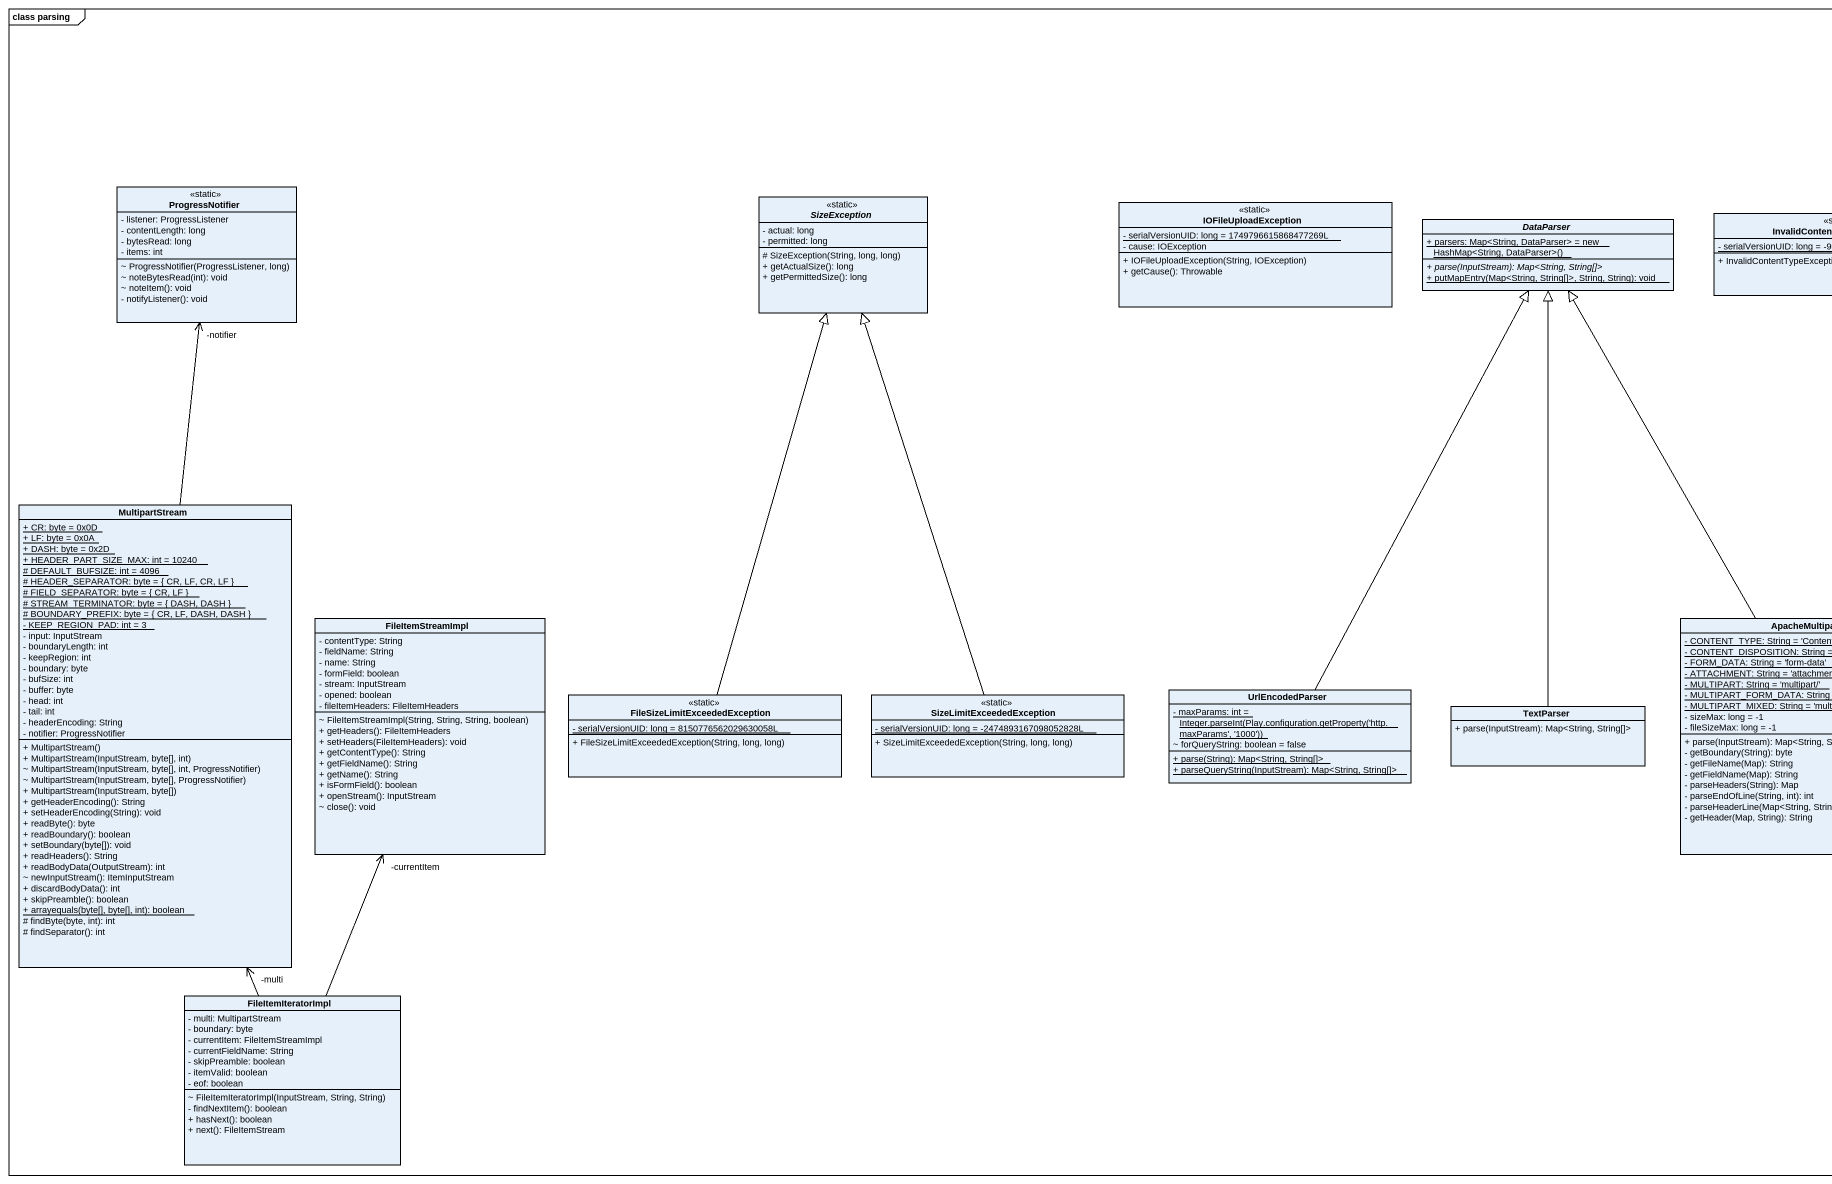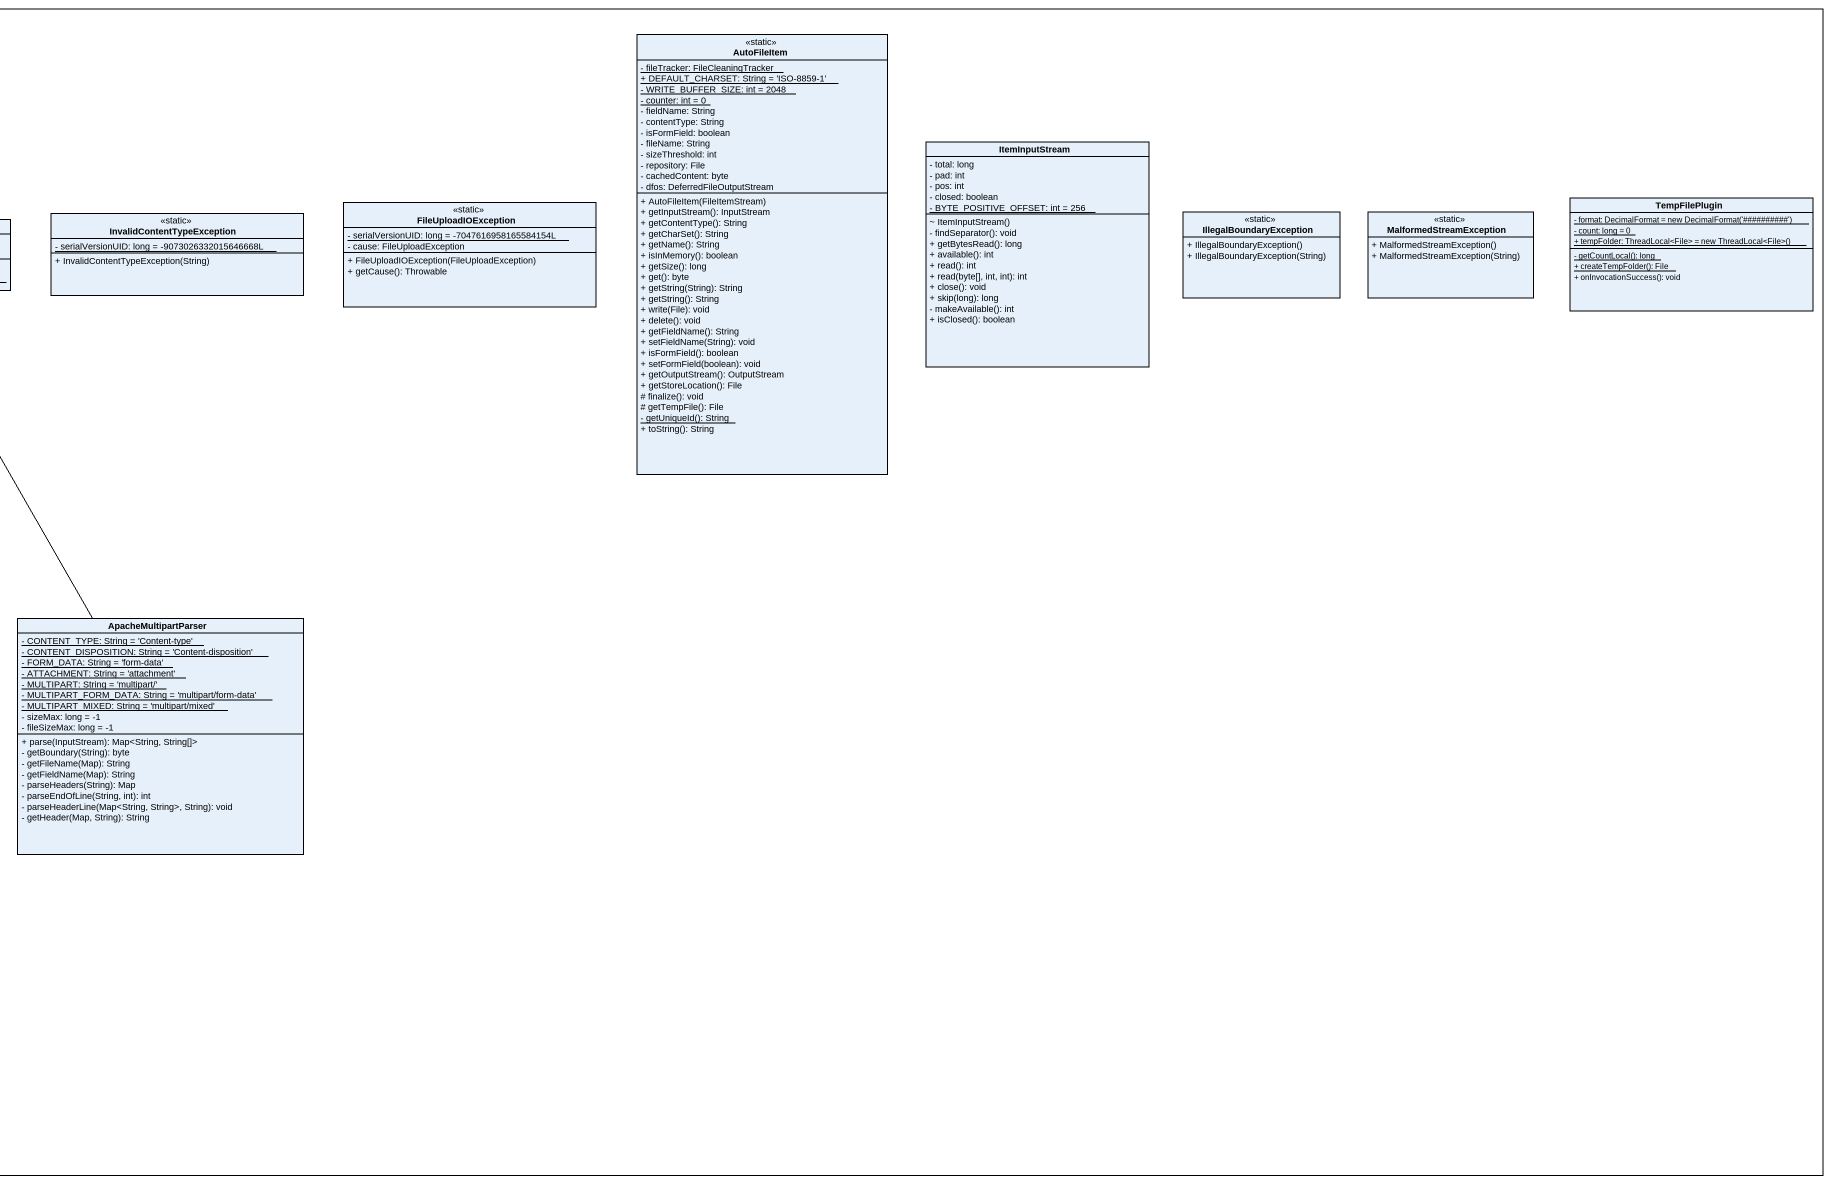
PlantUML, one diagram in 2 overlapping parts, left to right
@startuml
mainframe class parsing
hide circle
hide empty members
skinparam classAttributeIconSize 0
class AutoFileItem <<static>> {
  {static} - fileTracker: FileCleaningTracker
  {static} + DEFAULT_CHARSET: String = 'ISO-8859-1'
  {static} - WRITE_BUFFER_SIZE: int = 2048
  {static} - counter: int = 0
  - fieldName: String
  - contentType: String
  - isFormField: boolean
  - fileName: String
  - sizeThreshold: int
  - repository: File
  - cachedContent: byte
  - dfos: DeferredFileOutputStream
  + AutoFileItem(FileItemStream)
  + getInputStream(): InputStream
  + getContentType(): String
  + getCharSet(): String
  + getName(): String
  + isInMemory(): boolean
  + getSize(): long
  + get(): byte
  + getString(String): String
  + getString(): String
  + write(File): void
  + delete(): void
  + getFieldName(): String
  + setFieldName(String): void
  + isFormField(): boolean
  + setFormField(boolean): void
  + getOutputStream(): OutputStream
  + getStoreLocation(): File
  # finalize(): void
  # getTempFile(): File
  {static} - getUniqueId(): String
  + toString(): String
}
class ItemInputStream {
  - total: long
  - pad: int
  - pos: int
  - closed: boolean
  {static} - BYTE_POSITIVE_OFFSET: int = 256
  ~ ItemInputStream()
  - findSeparator(): void
  + getBytesRead(): long
  + available(): int
  + read(): int
  + read(byte[], int, int): int
  + close(): void
  + skip(long): long
  - makeAvailable(): int
  + isClosed(): boolean
}
class ProgressNotifier <<static>> {
  - listener: ProgressListener
  - contentLength: long
  - bytesRead: long
  - items: int
  ~ ProgressNotifier(ProgressListener, long)
  ~ noteBytesRead(int): void
  ~ noteItem(): void
  - notifyListener(): void
}
abstract class SizeException <<static>> {
  - actual: long
  - permitted: long
  # SizeException(String, long, long)
  + getActualSize(): long
  + getPermittedSize(): long
}
class IOFileUploadException <<static>> {
  {static} - serialVersionUID: long = 1749796615868477269L
  - cause: IOException
  + IOFileUploadException(String, IOException)
  + getCause(): Throwable
}
abstract class DataParser {
  {static} {field} + parsers: Map<String, DataParser> = new HashMap<String, DataParser>()
  {abstract} + parse(InputStream): Map<String, String[]>
  {static} + putMapEntry(Map<String, String[]>, String, String): void
}
class InvalidContentTypeException <<static>> {
  {static} - serialVersionUID: long = -9073026332015646668L
  + InvalidContentTypeException(String)
}
class FileUploadIOException <<static>> {
  {static} - serialVersionUID: long = -7047616958165584154L
  - cause: FileUploadException
  + FileUploadIOException(FileUploadException)
  + getCause(): Throwable
}
class IllegalBoundaryException <<static>> {
  + IllegalBoundaryException()
  + IllegalBoundaryException(String)
}
class MalformedStreamException <<static>> {
  + MalformedStreamException()
  + MalformedStreamException(String)
}
class TempFilePlugin {
  {static} {field} - format: DecimalFormat = new DecimalFormat('##########')
  {static} - count: long = 0
  {static} {field} + tempFolder: ThreadLocal<File> = new ThreadLocal<File>()
  {static} - getCountLocal(): long
  {static} + createTempFolder(): File
  + onInvocationSuccess(): void
}
class MultipartStream {
  {static} + CR: byte = 0x0D
  {static} + LF: byte = 0x0A
  {static} + DASH: byte = 0x2D
  {static} + HEADER_PART_SIZE_MAX: int = 10240
  {static} # DEFAULT_BUFSIZE: int = 4096
  {static} # HEADER_SEPARATOR: byte = { CR, LF, CR, LF }
  {static} # FIELD_SEPARATOR: byte = { CR, LF }
  {static} # STREAM_TERMINATOR: byte = { DASH, DASH }
  {static} # BOUNDARY_PREFIX: byte = { CR, LF, DASH, DASH }
  {static} - KEEP_REGION_PAD: int = 3
  - input: InputStream
  - boundaryLength: int
  - keepRegion: int
  - boundary: byte
  - bufSize: int
  - buffer: byte
  - head: int
  - tail: int
  - headerEncoding: String
  - notifier: ProgressNotifier
  + MultipartStream()
  + MultipartStream(InputStream, byte[], int)
  ~ MultipartStream(InputStream, byte[], int, ProgressNotifier)
  ~ MultipartStream(InputStream, byte[], ProgressNotifier)
  + MultipartStream(InputStream, byte[])
  + getHeaderEncoding(): String
  + setHeaderEncoding(String): void
  + readByte(): byte
  + readBoundary(): boolean
  + setBoundary(byte[]): void
  + readHeaders(): String
  + readBodyData(OutputStream): int
  ~ newInputStream(): ItemInputStream
  + discardBodyData(): int
  + skipPreamble(): boolean
  {static} + arrayequals(byte[], byte[], int): boolean
  # findByte(byte, int): int
  # findSeparator(): int
}
class FileItemStreamImpl {
  - contentType: String
  - fieldName: String
  - name: String
  - formField: boolean
  - stream: InputStream
  - opened: boolean
  - fileItemHeaders: FileItemHeaders
  ~ FileItemStreamImpl(String, String, String, boolean)
  + getHeaders(): FileItemHeaders
  + setHeaders(FileItemHeaders): void
  + getContentType(): String
  + getFieldName(): String
  + getName(): String
  + isFormField(): boolean
  + openStream(): InputStream
  ~ close(): void
}
class ApacheMultipartParser {
  {static} - CONTENT_TYPE: String = 'Content-type'
  {static} - CONTENT_DISPOSITION: String = 'Content-disposition'
  {static} - FORM_DATA: String = 'form-data'
  {static} - ATTACHMENT: String = 'attachment'
  {static} - MULTIPART: String = 'multipart/'
  {static} - MULTIPART_FORM_DATA: String = 'multipart/form-data'
  {static} - MULTIPART_MIXED: String = 'multipart/mixed'
  - sizeMax: long = -1
  - fileSizeMax: long = -1
  + parse(InputStream): Map<String, String[]>
  - getBoundary(String): byte
  - getFileName(Map): String
  - getFieldName(Map): String
  - parseHeaders(String): Map
  - parseEndOfLine(String, int): int
  - parseHeaderLine(Map<String, String>, String): void
  - getHeader(Map, String): String
}
class UrlEncodedParser {
  {static} {field} - maxParams: int = Integer.parseInt(Play.configuration.getProperty('http.maxParams', '1000'))
  ~ forQueryString: boolean = false
  {static} + parse(String): Map<String, String[]>
  {static} + parseQueryString(InputStream): Map<String, String[]>
}
class "FileSizeLimitExceededException" as FileSizeLimitExceededExcepti <<static>> {
  {static} - serialVersionUID: long = 8150776562029630058L
  + FileSizeLimitExceededException(String, long, long)
}
class SizeLimitExceededException <<static>> {
  {static} - serialVersionUID: long = -2474893167098052828L
  + SizeLimitExceededException(String, long, long)
}
class TextParser {
  + parse(InputStream): Map<String, String[]>
}
class FileItemIteratorImpl {
  - multi: MultipartStream
  - boundary: byte
  - currentItem: FileItemStreamImpl
  - currentFieldName: String
  - skipPreamble: boolean
  - itemValid: boolean
  - eof: boolean
  ~ FileItemIteratorImpl(InputStream, String, String)
  - findNextItem(): boolean
  + hasNext(): boolean
  + next(): FileItemStream
}
MultipartStream -up-> "-notifier" ProgressNotifier
ApacheMultipartParser -up-|> DataParser
UrlEncodedParser -up-|> DataParser
FileSizeLimitExceededExcepti -up-|> SizeException
SizeLimitExceededException -up-|> SizeException
TextParser -up-|> DataParser
FileItemIteratorImpl -up-> "-multi" MultipartStream
FileItemIteratorImpl -up-> "-currentItem" FileItemStreamImpl
@enduml
